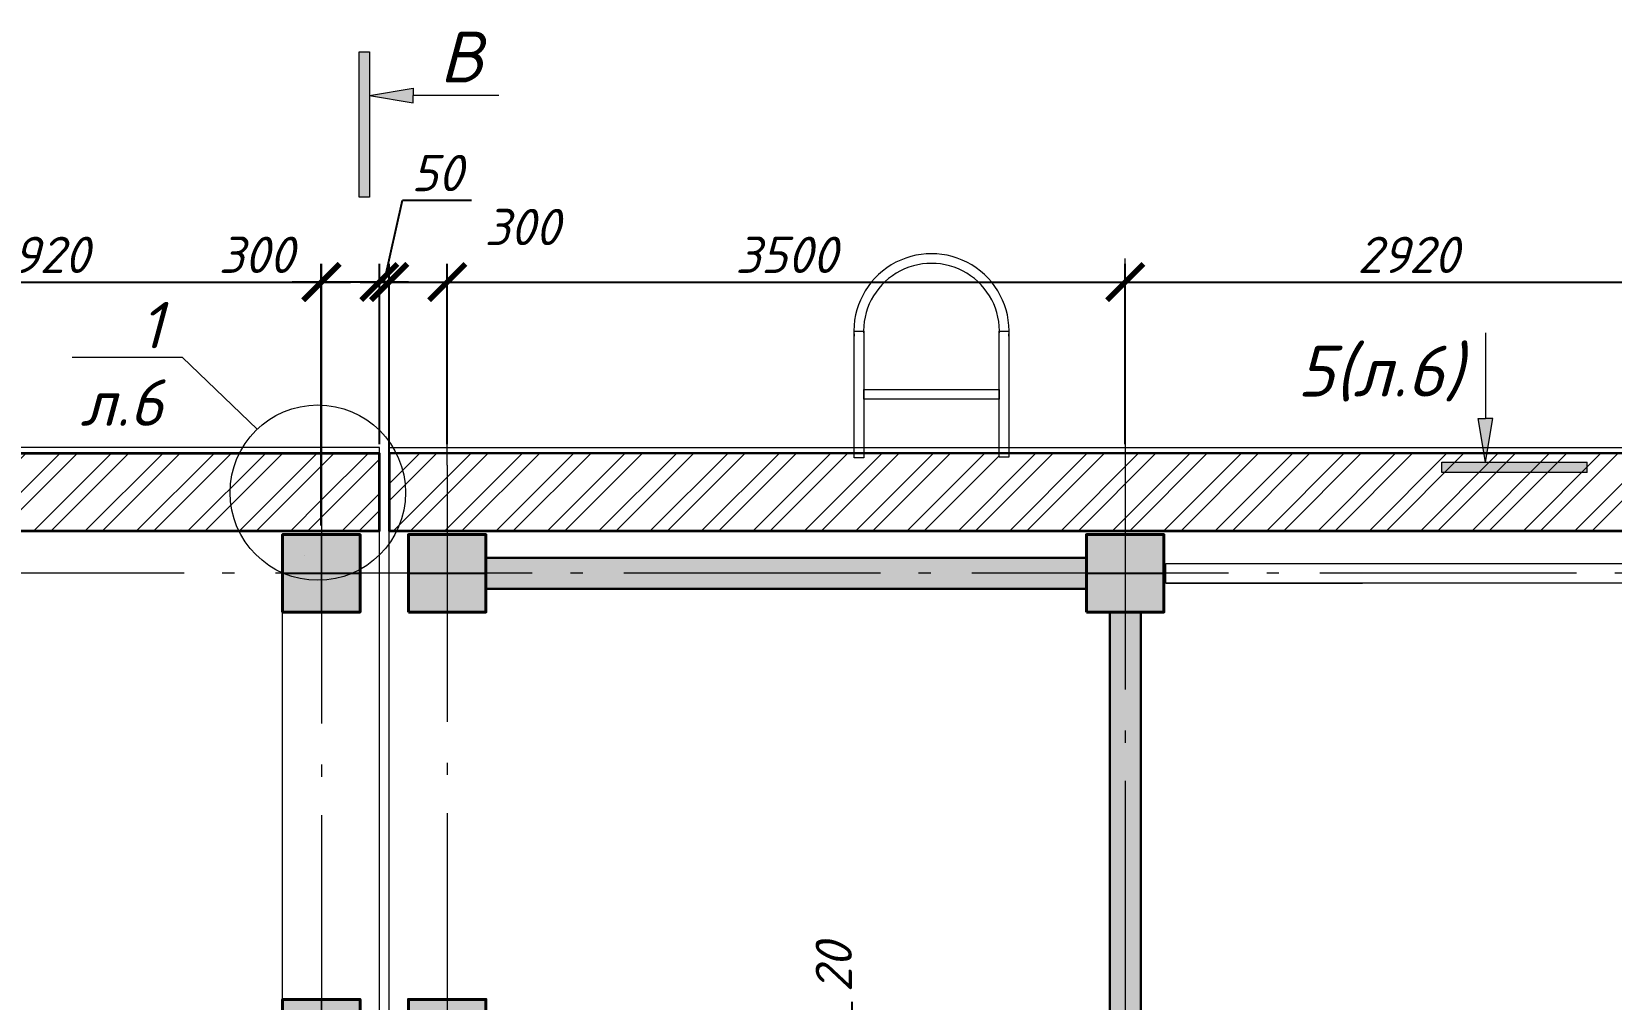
# Model space of a CAD drawing. Header units: millimetres. Extents: x -82276 to 69119, y 30132 to 86759.
# Drawn here: x -16766 to -8611, y 69656 to 74653 of the extents above; entities that cross this region are included whole.
import ezdxf
from ezdxf import colors
from ezdxf.entities.mleader import LeaderData, LeaderLine
from ezdxf.enums import TextEntityAlignment as Align
from ezdxf.math import Vec2, Vec3

# ---------------------------------------------------------------- set-up
doc = ezdxf.new("R2010")
doc.units = ezdxf.units.MM
doc.header["$MEASUREMENT"] = 0
doc.linetypes.add('Double Dashed', pattern=[1797.222233, 1325, -211.666656, 63.333344, -197.222233])
doc.layers.get('0').update_dxf_attribs({"lineweight": 5})
doc.layers.add('#Hatch', color=252, linetype='Continuous', lineweight=5, true_color=0x696969)
for name, color, linetype, lineweight in [('#Выноски', 150, 'Continuous', 15), ('#стены внутр', 152, 'Continuous', 35), ('#стены наруж', 12, 'Continuous', 35), ('колонны_Ном._пера__94', 252, 'Continuous', 5), ('колонны_Ном._пера__99', 7, 'Continuous', 40), ('лестницы_Ном._пера__96', 7, 'Continuous', 5), ('оси_Ном._пера__96', 7, 'Continuous', 5), ('размеры', 7, 'Continuous', 5), ('стены наруж_Ном._пера__97', 7, 'Continuous', 5), ('чертеж', 7, 'Continuous', 5), ('чертеж_Ном._пера__98', 7, 'Continuous', 35), ('штриховка_Ном._пера__93', 253, 'Continuous', 5)]:
    doc.layers.add(name, color=color, linetype=linetype, lineweight=lineweight)
doc.layers.add('колонны', color=7, linetype='Continuous')
doc.layers.add('оси', color=7, linetype='Continuous')
doc.styles.add('STEP PR', font='isocpeui.ttf')
doc.styles.add('СГЕНЕРИР_СТИЛЬ_2', font='gost_2_304-81_type.ttf')
doc.dimstyles.new('SPDS', dxfattribs={"dimscale": 50, "dimtxt": 2.5, "dimasz": 2.5, "dimexe": 1.25, "dimexo": 0.625, "dimtad": 1, "dimdec": 0, "dimrnd": 0.001, "dimtxsty": 'STEP PR', "dimblk": 'ARCHTICK', "dimcen": 2.5, "dimdle": 2, "dimclrd": 256, "dimclre": 256, "dimclrt": 7, "dimadec": 0, "dimazin": 2, "dimtfac": 0.75, "dimtdec": 0, "dimtmove": 1, "dimatfit": 3, "dimfxl": 1, "dimtolj": 1, "dimarcsym": 1})

# ---------------------------------------------------------------- blocks, each defined once
blk = doc.blocks.new('Стандартный маркер сетки_17')
at = {"layer": 'оси_Ном._пера__96', "linetype": 'Double Dashed'}
for q in [(0, 0), (20403.4, 0)]:
    blk.add_line((900, 0), q, dxfattribs=at)
at = {"layer": 'оси_Ном._пера__96', "style": 'СГЕНЕРИР_СТИЛЬ_2'}
blk.add_attdef('AC_MarkerText_1', text='', height=350, rotation=90, dxfattribs=at).set_placement((21973.1, -122.2), align=Align.BOTTOM_LEFT)
blk = doc.blocks.new('_ArchTick')
at = {"color": 0, "linetype": 'ByBlock', "const_width": 0.15}
blk.add_lwpolyline([(-0.5, -0.5), (0.5, 0.5)], dxfattribs=at)
blk = doc.blocks.new('*D52')
at = {"layer": 'Defpoints', "color": 0, "transparency": 16777216}
for p in [(-14421, 69455.7), (-14401, 69435.7), (-12530.7, 69435.7)]:
    blk.add_point(p, dxfattribs=at)
at = {"layer": 'размеры', "lineweight": -2, "transparency": 16777216}
for p, q in [((-12530.7, 69455.7), (-12530.7, 69643.2)), ((-14374.1, 69455.7), (-12437, 69455.7)), ((-14354.1, 69435.7), (-12437, 69435.7)), ((-12530.7, 69455.7), (-12530.7, 69435.7)), ((-12530.7, 69435.7), (-12530.7, 69248.2))]:
    blk.add_line(p, q, dxfattribs=at)
at = {"layer": 'размеры', "lineweight": -2, "transparency": 16777216, "xscale": 187.5, "yscale": 187.5, "zscale": 187.5}
for p, rotation in [((-12530.7, 69455.7), 270), ((-12530.7, 69435.7), 90)]:
    blk.add_blockref('_ArchTick', p, dxfattribs=dict(at, rotation=rotation))
at = {"layer": 'размеры', "color": 7, "transparency": 16777216, "insert": (-12625.7, 69821), "char_height": 187.5, "attachment_point": 5, "rotation": 90, "style": 'STEP PR'}
blk.add_mtext('\\A1;20', dxfattribs=at)
blk = doc.blocks.new('Колонна_15_1', base_point=(22379, 71855.7))
at = {"layer": 'колонны_Ном._пера__94', "linetype": 'Continuous'}
blk.add_hatch(color=256, dxfattribs=at).paths.add_polyline_path([(22179, 71646.7), (22579, 71646.7), (22579, 72046.7), (22179, 72046.7)])
at = {"layer": 'колонны_Ном._пера__94', "color": 253, "lineweight": 5, "true_color": 0xa3a3a3}
for points in [[(22379, 72046.7), (22379, 71646.7)], [(22179, 71846.7), (22579, 71846.7)]]:
    blk.add_lwpolyline(points, dxfattribs=at)
at = {"layer": 'колонны_Ном._пера__99', "linetype": 'Continuous', "flags": 128}
blk.add_lwpolyline([(22179, 71646.7), (22579, 71646.7), (22579, 72046.7), (22179, 72046.7)], close=True, dxfattribs=at)
blk = doc.blocks.new('A$C297C156A')
at = {"layer": 'колонны_Ном._пера__94', "linetype": 'Continuous', "true_color": 0x737373}
h = blk.add_hatch(color=8, dxfattribs=at)
h.paths.add_polyline_path([(-32.7, -4228.9), (127.3, -4228.9), (127.3, 1370.7), (-32.7, 1370.7)])
h.paths.add_polyline_path([(127.3, -4628.9), (-32.7, -4628.9), (-32.7, -6629.7), (127.3, -6629.7)])
at = {"layer": '#стены внутр', "lineweight": 30}
for points in [[(-32.7, -4228.9), (-32.7, 1370.7), (127.3, 1370.7), (127.3, -4228.9)], [(127.3, -4628.9), (127.3, -6629.7), (-32.7, -6629.7), (-32.7, -4628.9)]]:
    blk.add_lwpolyline(points, dxfattribs=at)
blk = doc.blocks.new('A$C6E950B50')
at = {"layer": 'колонны_Ном._пера__94', "linetype": 'Continuous', "true_color": 0x737373}
blk.add_hatch(color=8, dxfattribs=at).paths.add_polyline_path([(-668.7, 55.9), (-668.7, 215.9), (-3769.2, 215.9), (-3769.2, 55.9)])
at = {"layer": '#стены внутр', "lineweight": 30}
blk.add_lwpolyline([(-3769.2, 55.9), (-3769.2, 215.9), (-668.7, 215.9), (-668.7, 55.9), (-3769.2, 55.9)], dxfattribs=at)
blk = doc.blocks.new('Связ001')
at = {"layer": 'чертеж', "color": 83, "linetype": 'Continuous', "true_color": 0x7dc93b}
blk.add_line((150, 0), (1209.2, 0), dxfattribs=at)
at = {"layer": 'чертеж', "color": 102, "linetype": 'Continuous'}
blk.add_lwpolyline([(150, 100), (5983, 100), (5983, 0), (150, 0), (150, 100)], dxfattribs=at)
blk = doc.blocks.new('A$C1A0C1D80')
at = {"layer": 'лестницы_Ном._пера__96'}
for points in [[(-390.7, 73.8), (-340.7, 73.8), (-340.7, -578.6), (-390.7, -578.6)], [(359.3, 73.8), (409.3, 73.8), (409.3, -576.2), (359.3, -576.2)], [(-340.7, -276.2), (-340.7, -226.2), (359.3, -226.2), (359.3, -276.2)]]:
    blk.add_lwpolyline(points, close=True, dxfattribs=at)
for radius in [400.8, 350.8]:
    blk.add_arc((9.3, 73.8), radius, 356.42367, 183.57633, dxfattribs=at)
blk = doc.blocks.new('Стандартный маркер сетки')
at = {"layer": 'оси_Ном._пера__96', "linetype": 'Double Dashed'}
for q in [(0, 0), (17157.4, 0)]:
    blk.add_line((900, 0), q, dxfattribs=at)
at = {"layer": 'оси_Ном._пера__96', "style": 'СГЕНЕРИР_СТИЛЬ_2'}
blk.add_attdef('AC_MarkerText_1', text='', height=350, rotation=90, dxfattribs=at).set_placement((18727, -86.6), align=Align.BOTTOM_LEFT)
blk = doc.blocks.new('*D124')
at = {"layer": 'Defpoints', "color": 0, "transparency": 16777216}
for p in [(-14621, 73359.6), (-14621, 72475.3), (-14921, 72075.7)]:
    blk.add_point(p, dxfattribs=at)
at = {"layer": 'размеры', "lineweight": -2, "transparency": 16777216}
for p, q in [((-14921, 72122.5), (-14921, 73453.4)), ((-14621, 72522.2), (-14621, 73453.4)), ((-15071, 73359.6), (-14471, 73359.6))]:
    blk.add_line(p, q, dxfattribs=at)
at = {"layer": 'размеры', "lineweight": -2, "transparency": 16777216, "xscale": 187.5, "yscale": 187.5, "zscale": 187.5, "rotation": 180}
blk.add_blockref('_ArchTick', (-14921, 73359.6), dxfattribs=at)
at = {"layer": 'размеры', "lineweight": -2, "transparency": 16777216, "xscale": 187.5, "yscale": 187.5, "zscale": 187.5}
blk.add_blockref('_ArchTick', (-14621, 73359.6), dxfattribs=at)
at = {"layer": 'размеры', "color": 7, "transparency": 16777216, "insert": (-14234.2, 73643.9), "char_height": 187.5, "attachment_point": 5, "style": 'STEP PR'}
blk.add_mtext('\\A1;300', dxfattribs=at)
blk = doc.blocks.new('*D125')
at = {"layer": 'Defpoints', "color": 0, "transparency": 16777216}
for p in [(-14921, 73359.6), (-14971, 72475.3), (-14921, 72475.3)]:
    blk.add_point(p, dxfattribs=at)
at = {"layer": 'размеры', "lineweight": -2, "transparency": 16777216}
for p, q in [((-14946, 73359.6), (-14851.5, 73782.1)), ((-14851.5, 73782.1), (-14495.4, 73782.1)), ((-14971, 72522.2), (-14971, 73453.4)), ((-14921, 72522.2), (-14921, 73453.4)), ((-14971, 73359.6), (-15158.5, 73359.6)), ((-14971, 73359.6), (-14921, 73359.6)), ((-14971, 73359.6), (-14921, 73359.6)), ((-14921, 73359.6), (-14733.5, 73359.6))]:
    blk.add_line(p, q, dxfattribs=at)
at = {"layer": 'размеры', "lineweight": -2, "transparency": 16777216, "xscale": 187.5, "yscale": 187.5, "zscale": 187.5}
blk.add_blockref('_ArchTick', (-14971, 73359.6), dxfattribs=at)
at = {"layer": 'размеры', "lineweight": -2, "transparency": 16777216, "xscale": 187.5, "yscale": 187.5, "zscale": 187.5, "rotation": 180}
blk.add_blockref('_ArchTick', (-14921, 73359.6), dxfattribs=at)
at = {"layer": 'размеры', "color": 7, "transparency": 16777216, "insert": (-14673.5, 73922.7), "char_height": 187.5, "attachment_point": 5, "style": 'STEP PR'}
blk.add_mtext('\\A1;50', dxfattribs=at)
blk = doc.blocks.new('*D126')
at = {"layer": 'Defpoints', "color": 0, "transparency": 16777216}
for p in [(-15271, 73359.6), (-14971, 72475.3), (-15271, 72055.7)]:
    blk.add_point(p, dxfattribs=at)
at = {"layer": 'размеры', "lineweight": -2, "transparency": 16777216}
for p, q in [((-15271, 72102.5), (-15271, 73453.4)), ((-14971, 72522.2), (-14971, 73453.4)), ((-14821, 73359.6), (-15421, 73359.6))]:
    blk.add_line(p, q, dxfattribs=at)
at = {"layer": 'размеры', "lineweight": -2, "transparency": 16777216, "xscale": 187.5, "yscale": 187.5, "zscale": 187.5, "rotation": 180}
blk.add_blockref('_ArchTick', (-15271, 73359.6), dxfattribs=at)
at = {"layer": 'размеры', "lineweight": -2, "transparency": 16777216, "xscale": 187.5, "yscale": 187.5, "zscale": 187.5}
blk.add_blockref('_ArchTick', (-14971, 73359.6), dxfattribs=at)
at = {"layer": 'размеры', "color": 7, "transparency": 16777216, "insert": (-15606.6, 73500.3), "char_height": 187.5, "attachment_point": 5, "style": 'STEP PR'}
blk.add_mtext('\\A1;300', dxfattribs=at)
blk = doc.blocks.new('*D202')
at = {"layer": 'Defpoints', "color": 0, "transparency": 16777216}
for p in [(-15270.1, 73359.6), (-18190.5, 72375.7), (-15270.1, 72055.7)]:
    blk.add_point(p, dxfattribs=at)
at = {"layer": 'размеры', "lineweight": -2, "transparency": 16777216}
for p, q in [((-18190.5, 72422.5), (-18190.5, 73453.4)), ((-15270.1, 72102.5), (-15270.1, 73453.4)), ((-18340.5, 73359.6), (-15120.1, 73359.6))]:
    blk.add_line(p, q, dxfattribs=at)
at = {"layer": 'размеры', "lineweight": -2, "transparency": 16777216, "xscale": 187.5, "yscale": 187.5, "zscale": 187.5, "rotation": 180}
blk.add_blockref('_ArchTick', (-18190.5, 73359.6), dxfattribs=at)
at = {"layer": 'размеры', "lineweight": -2, "transparency": 16777216, "xscale": 187.5, "yscale": 187.5, "zscale": 187.5}
blk.add_blockref('_ArchTick', (-15270.1, 73359.6), dxfattribs=at)
at = {"layer": 'размеры', "color": 7, "transparency": 16777216, "insert": (-16730.3, 73500.3), "char_height": 187.5, "attachment_point": 5, "style": 'STEP PR'}
blk.add_mtext('\\A1;2920', dxfattribs=at)
blk = doc.blocks.new('*D203')
at = {"layer": 'Defpoints', "color": 0, "transparency": 16777216}
for p in [(-11121, 73359.6), (-14621, 72475.3), (-11121, 72475.4)]:
    blk.add_point(p, dxfattribs=at)
at = {"layer": 'размеры', "lineweight": -2, "transparency": 16777216}
for p, q in [((-14621, 72522.2), (-14621, 73453.4)), ((-11121, 72522.2), (-11121, 73453.4)), ((-14771, 73359.6), (-10971, 73359.6))]:
    blk.add_line(p, q, dxfattribs=at)
at = {"layer": 'размеры', "lineweight": -2, "transparency": 16777216, "xscale": 187.5, "yscale": 187.5, "zscale": 187.5, "rotation": 180}
blk.add_blockref('_ArchTick', (-14621, 73359.6), dxfattribs=at)
at = {"layer": 'размеры', "lineweight": -2, "transparency": 16777216, "xscale": 187.5, "yscale": 187.5, "zscale": 187.5}
blk.add_blockref('_ArchTick', (-11121, 73359.6), dxfattribs=at)
at = {"layer": 'размеры', "color": 7, "transparency": 16777216, "insert": (-12871, 73500.3), "char_height": 187.5, "attachment_point": 5, "style": 'STEP PR'}
blk.add_mtext('\\A1;3500', dxfattribs=at)
blk = doc.blocks.new('*D204')
at = {"layer": 'Defpoints', "color": 0, "transparency": 16777216}
for p in [(-8201, 73359.6), (-11121, 72475.4), (-8201, 72375.7)]:
    blk.add_point(p, dxfattribs=at)
at = {"layer": 'размеры', "lineweight": -2, "transparency": 16777216}
for p, q in [((-11121, 72522.2), (-11121, 73453.4)), ((-8201, 72422.5), (-8201, 73453.4)), ((-11271, 73359.6), (-8051, 73359.6))]:
    blk.add_line(p, q, dxfattribs=at)
at = {"layer": 'размеры', "lineweight": -2, "transparency": 16777216, "xscale": 187.5, "yscale": 187.5, "zscale": 187.5, "rotation": 180}
blk.add_blockref('_ArchTick', (-11121, 73359.6), dxfattribs=at)
at = {"layer": 'размеры', "lineweight": -2, "transparency": 16777216, "xscale": 187.5, "yscale": 187.5, "zscale": 187.5}
blk.add_blockref('_ArchTick', (-8201, 73359.6), dxfattribs=at)
at = {"layer": 'размеры', "color": 7, "transparency": 16777216, "insert": (-9661, 73500.3), "char_height": 187.5, "attachment_point": 5, "style": 'STEP PR'}
blk.add_mtext('\\A1;2920', dxfattribs=at)
blk = doc.blocks.new('*U274')
at = {"ltscale": 100}
h = blk.add_hatch(color=256, dxfattribs=at)
h.dxf.hatch_style = 1
h.paths.add_polyline_path([(-85, 1070), (-35, 1070), (15, 1070), (-35, 770)])
h = blk.add_hatch(color=256, dxfattribs=at)
h.dxf.hatch_style = 1
h.paths.add_polyline_path([(665, 700), (665, 770), (-335, 770), (-335, 700)])
at = {"linetype": 'Continuous', "ltscale": 100}
for p, q in [((-85, 1070), (-35, 1070)), ((-35, 770), (-85, 1070)), ((-35, 770), (15, 1070)), ((15, 1070), (-35, 1070)), ((-335, 700), (-335, 770)), ((-335, 770), (665, 770)), ((665, 700), (-335, 700))]:
    blk.add_line(p, q, dxfattribs=at)
at = {"linetype": 'Continuous', "ltscale": 100, "extrusion": (-1, -1e-16, 0), "elevation": 35}
blk.add_lwpolyline([(-1660, 0), (-1070, 0)], dxfattribs=at)
at = {"linetype": 'Continuous', "ltscale": 100}
blk.add_lwpolyline([(665, 700), (665, 770)], dxfattribs=at)
at = {"ltscale": 100, "style": 'STEP PR'}
blk.add_attdef('Nh', text='', height=350, dxfattribs=at).set_placement((-192, 1222), align=Align.RIGHT)
blk = doc.blocks.new('_None')
blk = doc.blocks.new('*U271')
at = {"linetype": 'ByBlock', "ltscale": 100}
h = blk.add_hatch(color=256, dxfattribs=at)
h.dxf.hatch_style = 1
h.paths.add_polyline_path([(35, 1000), (-35, 1000), (-35, 0), (35, 0)])
h = blk.add_hatch(color=256, dxfattribs=at)
h.dxf.hatch_style = 1
h.paths.add_polyline_path([(335, 750), (335, 700), (335, 650), (35, 700)])
for p, q in [((-35, 1000), (35, 1000)), ((-35, 0), (-35, 1000)), ((35, 1000), (35, 0)), ((35, 700), (335, 750)), ((35, 700), (335, 650)), ((335, 750), (335, 700)), ((335, 650), (335, 700)), ((35, 0), (-35, 0))]:
    blk.add_line(p, q, dxfattribs=at)
at = {"linetype": 'ByBlock', "ltscale": 100, "extrusion": (0, 1, 0), "elevation": 700}
blk.add_lwpolyline([(-925, 0), (-335, 0)], dxfattribs=at)
at = {"ltscale": 100, "style": 'STEP PR'}
blk.add_attdef('Nv', text='', height=350, dxfattribs=at).set_placement((781, 790), align=Align.RIGHT)

msp = doc.modelspace()

# ---------------------------------------------------------------- hatches: boundary and pattern name
at = {"layer": '#Hatch'}
h = msp.add_hatch(dxfattribs=at)
h.set_pattern_fill('ANSI32', color=256, scale=500)
h.paths.add_polyline_path([(-18571, 68155.4), (-18571, 68355.4), (-20273, 68355.4), (-20273, 68155.4)], flags=17)
h.paths.add_polyline_path([(-18569, 67955.4), (-18571, 68155.4), (-20273, 68155.4), (-20273, 68355.4), (-21271, 68355.4), (-21271, 67955.4)])
h.paths.add_polyline_path([(-21271, 67955.4), (-21271, 68355.4), (-21491, 68355.4), (-21491, 69455.7), (-21891, 69455.7), (-21891, 67955.4)])
h.paths.add_polyline_path([(-21491, 71855.7), (-21891, 71855.7), (-21891, 69855.7), (-21891, 69455.7), (-21491, 69455.7)])
h.paths.add_polyline_path([(-21891, 71855.7), (-21491, 71855.7), (-21491, 72075.7), (-18350.5, 72075.7), (-18350.5, 72375.7), (-18190.5, 72375.7), (-18190.5, 72075.7), (-15270.1, 72075.7), (-15270.1, 72180.7), (-15270.1, 72475.3), (-21891, 72475.3)])
h = msp.add_hatch(dxfattribs=at)
h.set_pattern_fill('ANSI32', color=256, scale=500)
h.paths.add_polyline_path([(-14971, 72475.3), (-15270.1, 72475.3), (-15270.1, 72404.7), (-15270.1, 72075.7), (-14971, 72075.7)])
h = msp.add_hatch(dxfattribs=at)
h.set_pattern_fill('ANSI32', color=256, scale=500)
h.paths.add_polyline_path([(-14621, 72475.3), (-14921, 72475.3), (-14921, 72075.7), (-14621, 72075.7), (-14621, 72190.3)])
h.paths.add_polyline_path([(-11271, 72075.7), (-11121, 72075.7), (-11121, 72357.1), (-11121, 72475.4), (-11721, 72475.3), (-11721, 72455.3), (-11771, 72455.3), (-11771, 72475.3), (-12471, 72475.3), (-12471, 72452.9), (-12521, 72452.9), (-12521, 72475.3), (-14621, 72475.3), (-14621, 72190.3), (-14621, 72075.7)])
h.paths.add_polyline_path([(22599, 68935.7), (22899, 68935.7), (22899, 68775.7), (22599, 68775.7), (22599, 66355.7), (22999, 66355.7), (22999, 71855.7), (22599, 71855.7)])
h.paths.add_polyline_path([(9959, 72375.7), (9959, 72075.7), (19299, 72075.7), (19299, 72375.7), (19459, 72375.7), (19459, 72075.7), (22599, 72075.7), (22599, 71855.7), (22999, 71855.7), (22999, 72475.7), (-11121, 72475.4), (-11121, 72357.1), (-11121, 72075.7), (-2201, 72075.7), (-2201, 72375.7), (-2041, 72375.7), (-2041, 72075.7), (3799, 72075.7), (3799, 72375.7), (3959, 72375.7), (3959, 72075.7), (9799, 72075.7), (9799, 72375.7)])

# ---------------------------------------------------------------- linework, layer by layer
at = {"layer": '#Выноски'}
msp.add_circle((-15289.1, 72272.3), 452.7, dxfattribs=at)
at = {"layer": '#стены наруж'}
for points in [[(-21491, 72075.7), (-14971, 72075.7), (-14971, 72475.3), (-21891, 72475.3), (-21891, 69855.7)], [(22999, 66355.7), (22999, 72475.7), (-14921, 72475.3), (-14921, 72075.7), (-11271, 72075.7)], [(-11271, 72075.7), (22599, 72075.7), (22599, 66355.7)]]:
    msp.add_lwpolyline(points, dxfattribs=at)
at = {"layer": 'оси_Ном._пера__96', "linetype": 'Double Dashed'}
msp.add_line((25356.7, 71855.7), (-47497.5, 71855.7), dxfattribs=at)
at = {"layer": 'стены наруж_Ном._пера__97', "linetype": 'Continuous'}
msp.add_arc((-15355.3, 71945.2), 0.5, 90, 180, dxfattribs=at)
at = {"layer": 'чертеж', "color": 5, "lineweight": 0}
for points in [[(-14971, 69500.1), (-14971, 72505.7), (-21925.7, 72505.7), (-21925.7, 69892.9), (-45919.8, 69892.9), (-45921, 56655.7), (-14971, 56655.7), (-14971, 69500.1)], [(-14921, 69540.5), (-14921, 72504.6), (23029, 72505.9), (23029, 56585.7), (15720.8, 56585.7), (15720.6, 62655.7), (-14921, 62655.7), (-14921, 69540.5)]]:
    msp.add_lwpolyline(points, dxfattribs=at)
at = {"layer": 'штриховка_Ном._пера__93', "lineweight": 5}
msp.add_lwpolyline([(-15471, 69655.7), (-15471, 71655.7)], dxfattribs=at)

# ---------------------------------------------------------------- block references
at = {"layer": '#Выноски', "color": 5}
ref = msp.add_blockref('*U271', (-15048.7, 73797.8), dxfattribs=dict(at, xscale=0.75, yscale=0.75, zscale=0.75))
ref.add_attrib('Nv', 'В', dxfattribs={"layer": '0', "ltscale": 100, "height": 262.5, "style": 'STEP PR'}).set_placement((-14440.2, 74390.3), align=Align.RIGHT)
at = {"layer": '#Выноски', "xscale": 0.75, "yscale": 0.75, "zscale": 0.75}
msp.add_blockref('*U274', (-9234.8, 71852.1), dxfattribs=at).add_auto_attribs({'Nh': '5(л.6)'})
at = {"layer": '#стены наруж'}
for name, p in [('A$C6E950B50', (-10652.3, 71719.8)), ('A$C297C156A', (-11168.4, 70284.9))]:
    msp.add_blockref(name, p, dxfattribs=at)
at = {"layer": 'колонны'}
for p in [(-15271, 71864.6), (-14621, 71864.6), (-11121, 71864.6), (-15271, 69464.6), (-14621, 69464.6)]:
    msp.add_blockref('Колонна_15_1', p, dxfattribs=at)
at = {"layer": 'лестницы_Ном._пера__96'}
msp.add_blockref('A$C1A0C1D80', (-12130.3, 73031.5), dxfattribs=at)
at = {"layer": 'оси', "color": 251, "lineweight": 5, "zscale": 1000, "rotation": 270}
for name, p in [('Стандартный маркер сетки_17', (-11121, 73481.1)), ('Стандартный маркер сетки', (-15270.1, 73304.7)), ('Стандартный маркер сетки_17', (-14621, 73314.4))]:
    msp.add_blockref(name, p, dxfattribs=at)
at = {"layer": 'чертеж_Ном._пера__98', "linetype": 'Continuous', "xscale": 0.9584354169361496, "zscale": 1000}
msp.add_blockref('Связ001', (-11055.3, 71805.7), dxfattribs=at)

# ---------------------------------------------------------------- dimensions: what is measured, and where the dimension line sits
at = {"layer": 'размеры'}
for base, p1, p2, picture, middle in [((-14921, 73359.6), (-14971, 72475.3), (-14921, 72475.3), '*D125', (-14804.6, 73782.1)), ((-14621, 73359.6), (-14921, 72075.7), (-14621, 72475.3), '*D124', (-14234.2, 73503.3)), ((-15271, 73359.6), (-14971, 72475.3), (-15271, 72055.7), '*D126', (-15606.6, 73359.6))]:
    dim = msp.add_linear_dim(base=base, p1=p1, p2=p2, dimstyle='SPDS', override={"dimscale": 75, "dimtxsty": 'STEP PR'}, dxfattribs=at)
    dim.commit()
    dim.dimension.update_dxf_attribs({"geometry": picture, "text_midpoint": middle, "dimtype": 160})
for base, p1, p2, picture, middle in [((-15270.1, 73359.6), (-18190.5, 72375.7), (-15270.1, 72055.7), '*D202', (-16730.3, 73500.3)), ((-11121, 73359.6), (-14621, 72475.3), (-11121, 72475.4), '*D203', (-12871, 73500.3)), ((-8201, 73359.6), (-11121, 72475.4), (-8201, 72375.7), '*D204', (-9661, 73500.3))]:
    dim = msp.add_linear_dim(base=base, p1=p1, p2=p2, dimstyle='SPDS', override={"dimscale": 75, "dimtxsty": 'STEP PR'}, dxfattribs=at)
    dim.commit()
    dim.dimension.update_dxf_attribs({"geometry": picture, "text_midpoint": middle})
dim = msp.add_linear_dim(base=(-12530.7, 69435.7), p1=(-14421, 69455.7), p2=(-14401, 69435.7), angle=90, dimstyle='SPDS', override={"dimscale": 75, "dimtxsty": 'STEP PR'}, dxfattribs=at)
dim.commit()
dim.dimension.update_dxf_attribs({"geometry": '*D52', "text_midpoint": (-12485.1, 69821), "dimtype": 160})

# ---------------------------------------------------------------- leaders
at = {"layer": '#Выноски'}
ml = msp.add_multileader_mtext('Standard', dxfattribs=at)
ml.set_content('\\A1;1\\Pл.6', color=256, style='STEP PR')
ml.set_leader_properties(color=256, linetype='ByLayer', lineweight=-1)
ml.set_arrow_properties(name='NONE')
ml.build(insert=Vec2(0, 0))
ml.multileader.update_dxf_attribs({"text_left_attachment_type": 6, "text_right_attachment_type": 6, "dogleg_length": 0, "arrow_head_size": 240})
ctx = ml.context
ctx.base_point, ctx.char_height, ctx.arrow_head_size, ctx.landing_gap_size, ctx.plane_origin = Vec3(-16609.5, 72969.3), 240, 240, 100, Vec3(-10725.4, 59196.1)
ctx.left_attachment, ctx.right_attachment, ctx.text_align_type = 6, 6, 2
notes = []
notes.append((ctx, [(1, (1, 1, 0), (-15988, 72969.3), (-1, 0), 0, [(0, [(-15601.4, 72600.1)], 0, [])])]))
ctx.mtext.insert, ctx.mtext.rotation, ctx.mtext.width, ctx.mtext.defined_height, ctx.mtext.alignment, ctx.mtext.flow_direction = Vec3(-16088, 73257.3), 6.283185, 463.756, 507.6, 3, 5
for ctx, leaders in notes:
    for number, flags, end, landing, length, lines in leaders:
        leader = LeaderData()
        leader.index, (leader.has_last_leader_line, leader.has_dogleg_vector, leader.attachment_direction) = number, flags
        leader.last_leader_point, leader.dogleg_vector, leader.dogleg_length = Vec3(end), Vec3(landing), length
        for number, points, colour, breaks in lines:
            line = LeaderLine()
            line.index, line.vertices, line.color, line.breaks = number, Vec3.list(points), colors.encode_raw_color(colour), breaks
            leader.lines.append(line)
        ctx.leaders.append(leader)

doc.saveas('drawing.dxf')
